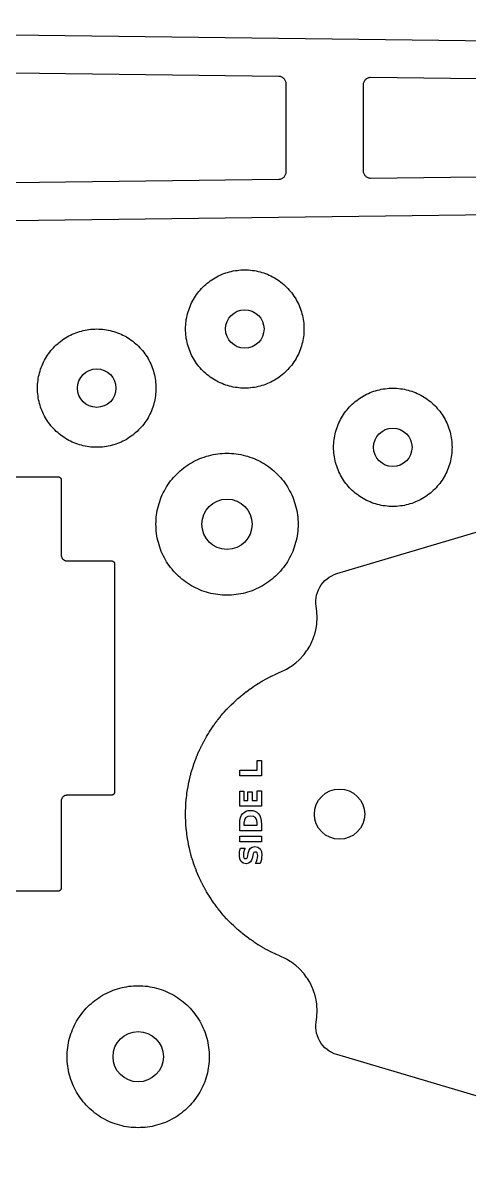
# Model space of a CAD drawing. Header units: millimetres. Extents: x 25 to 875, y 25 to 565.
# Drawn here: x 477.5 to 552.9, y 230 to 421.8 of the extents above; entities that cross this region are included whole.
import ezdxf

# ---------------------------------------------------------------- set-up
doc = ezdxf.new("R2010")
doc.units = ezdxf.units.MM
doc.layers.add('CUT', color=1, linetype='Continuous')
doc.layers.add('ENGRAVE', color=5, linetype='Continuous')

msp = doc.modelspace()

# ---------------------------------------------------------------- linework, layer by layer
at = {"layer": 'CUT'}
for points in [[(313.26, 421.77), (692.04, 417.04)], [(839.79, 155.52), (530.57, 247.35), (530.12, 247.51), (529.69, 247.71), (529.28, 247.94), (528.89, 248.22), (528.54, 248.53), (528.21, 248.88), (527.92, 249.25), (527.66, 249.65), (527.44, 250.07), (527.27, 250.51), (527.13, 250.97), (527.04, 251.43), (527, 251.9), (527, 252.38), (527.04, 252.85), (527.16, 253.69), (527.19, 253.93), (527.22, 254.67), (527.22, 254.91), (527.18, 255.64), (527.15, 255.88), (527.04, 256.61), (526.99, 256.85), (526.81, 257.56), (526.74, 257.79), (526.49, 258.48), (526.4, 258.71), (526.08, 259.37), (525.97, 259.58), (525.59, 260.21), (525.45, 260.41), (525.01, 261), (524.86, 261.19), (524.37, 261.73), (524.19, 261.91), (523.65, 262.4), (523.46, 262.55), (522.87, 262.99), (522.67, 263.12), (522.04, 263.5), (521.82, 263.61), (521.11, 263.95), (520.99, 264.01), (520.94, 264.03), (520.38, 264.27), (520.31, 264.3), (520.23, 264.34), (520.16, 264.37), (519.61, 264.63), (519.54, 264.66), (519.46, 264.7), (519.39, 264.74), (518.85, 265.01), (518.78, 265.05), (518.71, 265.09), (518.64, 265.13), (518.11, 265.42), (518.03, 265.46), (517.96, 265.5), (517.89, 265.55), (517.37, 265.86), (517.3, 265.9), (517.23, 265.94), (517.17, 265.99), (516.66, 266.32), (516.59, 266.36), (516.52, 266.41), (516.45, 266.45), (515.96, 266.8), (515.89, 266.84), (515.82, 266.89), (515.76, 266.94), (515.27, 267.3), (515.2, 267.35), (515.14, 267.4), (515.07, 267.45), (514.6, 267.83), (514.54, 267.88), (514.47, 267.93), (514.41, 267.98), (513.95, 268.37), (513.89, 268.43), (513.83, 268.48), (513.76, 268.53), (513.32, 268.94), (513.26, 269), (513.2, 269.05), (513.14, 269.11), (512.7, 269.53), (512.64, 269.59), (512.59, 269.65), (512.53, 269.7), (512.11, 270.14), (512.05, 270.2), (512, 270.26), (511.94, 270.32), (511.53, 270.77), (511.48, 270.83), (511.42, 270.89), (511.37, 270.95), (510.98, 271.41), (510.93, 271.48), (510.88, 271.54), (510.82, 271.6), (510.45, 272.08), (510.4, 272.14), (510.35, 272.21), (510.3, 272.27), (509.94, 272.76), (509.89, 272.82), (509.84, 272.89), (509.79, 272.96), (509.45, 273.45), (509.4, 273.52), (509.36, 273.59), (509.31, 273.66), (508.99, 274.17), (508.94, 274.24), (508.9, 274.31), (508.86, 274.38), (508.55, 274.89), (508.5, 274.97), (508.46, 275.04), (508.42, 275.11), (508.13, 275.64), (508.09, 275.71), (508.05, 275.78), (508.01, 275.85), (507.74, 276.39), (507.7, 276.46), (507.66, 276.54), (507.63, 276.61), (507.37, 277.16), (507.33, 277.23), (507.3, 277.31), (507.27, 277.38), (507.03, 277.94), (506.99, 278.01), (506.96, 278.09), (506.93, 278.16), (506.71, 278.73), (506.68, 278.8), (506.65, 278.88), (506.62, 278.96), (506.42, 279.53), (506.39, 279.6), (506.37, 279.68), (506.34, 279.76), (506.16, 280.34), (506.13, 280.41), (506.11, 280.49), (506.08, 280.57), (505.92, 281.15), (505.9, 281.23), (505.88, 281.31), (505.85, 281.39), (505.71, 281.98), (505.69, 282.06), (505.67, 282.14), (505.65, 282.22), (505.52, 282.81), (505.51, 282.89), (505.49, 282.97), (505.48, 283.05), (505.37, 283.64), (505.35, 283.72), (505.34, 283.81), (505.33, 283.89), (505.24, 284.48), (505.23, 284.57), (505.22, 284.65), (505.21, 284.73), (505.14, 285.33), (505.13, 285.41), (505.12, 285.49), (505.11, 285.57), (505.06, 286.18), (505.06, 286.26), (505.05, 286.34), (505.05, 286.42), (505.02, 287.03), (505.02, 287.11), (505.01, 287.19), (505.01, 287.27), (505, 287.88), (505, 287.96), (505, 288.04), (505, 288.12), (505.01, 288.73), (505.01, 288.81), (505.02, 288.89), (505.02, 288.97), (505.05, 289.58), (505.05, 289.66), (505.06, 289.74), (505.06, 289.82), (505.11, 290.43), (505.12, 290.51), (505.13, 290.59), (505.14, 290.67), (505.21, 291.27), (505.22, 291.35), (505.23, 291.43), (505.24, 291.52), (505.33, 292.11), (505.34, 292.19), (505.35, 292.28), (505.37, 292.36), (505.48, 292.95), (505.49, 293.03), (505.51, 293.11), (505.52, 293.19), (505.65, 293.78), (505.67, 293.86), (505.69, 293.94), (505.71, 294.02), (505.85, 294.61), (505.88, 294.69), (505.9, 294.77), (505.92, 294.85), (506.08, 295.43), (506.11, 295.51), (506.13, 295.59), (506.16, 295.66), (506.34, 296.24), (506.37, 296.32), (506.39, 296.4), (506.42, 296.47), (506.62, 297.04), (506.65, 297.12), (506.68, 297.2), (506.71, 297.27), (506.93, 297.84), (506.96, 297.91), (506.99, 297.99), (507.03, 298.06), (507.27, 298.62), (507.3, 298.69), (507.33, 298.77), (507.37, 298.84), (507.63, 299.39), (507.66, 299.46), (507.7, 299.54), (507.74, 299.61), (508.01, 300.15), (508.05, 300.22), (508.09, 300.29), (508.13, 300.36), (508.42, 300.89), (508.46, 300.96), (508.5, 301.03), (508.55, 301.11), (508.86, 301.62), (508.9, 301.69), (508.94, 301.76), (508.99, 301.83), (509.31, 302.34), (509.36, 302.41), (509.4, 302.48), (509.45, 302.55), (509.79, 303.04), (509.84, 303.11), (509.89, 303.18), (509.94, 303.24), (510.3, 303.73), (510.35, 303.79), (510.4, 303.86), (510.45, 303.92), (510.82, 304.4), (510.88, 304.46), (510.93, 304.52), (510.98, 304.59), (511.37, 305.05), (511.42, 305.11), (511.48, 305.17), (511.53, 305.23), (511.94, 305.68), (512, 305.74), (512.05, 305.8), (512.11, 305.86), (512.53, 306.3), (512.59, 306.35), (512.64, 306.41), (512.7, 306.47), (513.14, 306.89), (513.2, 306.95), (513.26, 307), (513.32, 307.06), (513.76, 307.47), (513.83, 307.52), (513.89, 307.57), (513.95, 307.63), (514.41, 308.02), (514.47, 308.07), (514.54, 308.12), (514.6, 308.17), (515.07, 308.55), (515.14, 308.6), (515.2, 308.65), (515.27, 308.7), (515.76, 309.06), (515.82, 309.11), (515.89, 309.16), (515.96, 309.2), (516.45, 309.55), (516.52, 309.59), (516.59, 309.64), (516.66, 309.68), (517.17, 310.01), (517.23, 310.06), (517.3, 310.1), (517.37, 310.14), (517.89, 310.45), (517.96, 310.5), (518.03, 310.54), (518.11, 310.58), (518.64, 310.87), (518.71, 310.91), (518.78, 310.95), (518.85, 310.99), (519.39, 311.26), (519.46, 311.3), (519.54, 311.34), (519.61, 311.37), (520.16, 311.63), (520.23, 311.66), (520.31, 311.7), (520.38, 311.73), (520.93, 311.97), (521.11, 312.05), (521.82, 312.39), (522.04, 312.5), (522.67, 312.88), (522.87, 313.01), (523.46, 313.45), (523.65, 313.6), (524.19, 314.09), (524.37, 314.27), (524.86, 314.81), (525.01, 315), (525.45, 315.59), (525.59, 315.79), (525.97, 316.42), (526.08, 316.63), (526.4, 317.29), (526.49, 317.52), (526.74, 318.21), (526.81, 318.44), (526.99, 319.15), (527.04, 319.39), (527.15, 320.12), (527.18, 320.36), (527.22, 321.09), (527.22, 321.33), (527.19, 322.07), (527.16, 322.31), (527.04, 323.15), (527, 323.62), (527, 324.1), (527.04, 324.57), (527.13, 325.03), (527.27, 325.49), (527.44, 325.93), (527.66, 326.35), (527.92, 326.75), (528.21, 327.12), (528.54, 327.47), (528.89, 327.78), (529.28, 328.06), (529.69, 328.29), (530.12, 328.49), (530.57, 328.65), (839.79, 420.48)], [(471.26, 394.7), (520.76, 395.32), (520.89, 395.33), (521.01, 395.35), (521.01, 395.35), (521.12, 395.38), (521.24, 395.42), (521.35, 395.47), (521.45, 395.54), (521.55, 395.61), (521.64, 395.69), (521.72, 395.78), (521.79, 395.88), (521.85, 395.99), (521.9, 396.1), (521.95, 396.21), (521.97, 396.33), (521.99, 396.45), (522, 396.57), (522, 411.43), (521.99, 411.55), (521.97, 411.67), (521.95, 411.79), (521.9, 411.9), (521.85, 412.01), (521.79, 412.12), (521.72, 412.21), (521.64, 412.31), (521.55, 412.39), (521.45, 412.46), (521.35, 412.52), (521.24, 412.58), (521.12, 412.62), (521.01, 412.65), (520.89, 412.67), (520.76, 412.68), (471.26, 413.3)], [(585.76, 411.86), (536.26, 412.48), (536.14, 412.48), (536.02, 412.46), (535.9, 412.43), (535.78, 412.39), (535.67, 412.34), (535.56, 412.28), (535.46, 412.21), (535.37, 412.12), (535.29, 412.03), (535.21, 411.93), (535.15, 411.83), (535.09, 411.72), (535.05, 411.6), (535.02, 411.48), (535, 411.36), (535, 411.23), (535, 396.76), (535, 396.64), (535.02, 396.52), (535.05, 396.4), (535.09, 396.28), (535.15, 396.17), (535.21, 396.07), (535.29, 395.97), (535.37, 395.88), (535.46, 395.79), (535.56, 395.72), (535.67, 395.66), (535.78, 395.61), (535.9, 395.57), (536.02, 395.54), (536.14, 395.52), (536.26, 395.52), (585.76, 396.13)], [(692.04, 390.96), (313.26, 386.23)], [(414.5, 345), (483.5, 345), (483.55, 345), (483.6, 344.99), (483.65, 344.98), (483.69, 344.96), (483.74, 344.94), (483.78, 344.92), (483.82, 344.89), (483.85, 344.85), (483.89, 344.82), (483.92, 344.78), (483.94, 344.74), (483.96, 344.69), (483.98, 344.65), (483.99, 344.6), (484, 344.55), (484, 344.5), (484, 331.81), (484, 331.79), (484, 331.71), (484.01, 331.69), (484.02, 331.62), (484.02, 331.59), (484.04, 331.52), (484.05, 331.5), (484.07, 331.43), (484.08, 331.41), (484.11, 331.34), (484.12, 331.32), (484.16, 331.25), (484.18, 331.23), (484.22, 331.18), (484.24, 331.16), (484.28, 331.1), (484.3, 331.08), (484.36, 331.04), (484.38, 331.02), (484.43, 330.98), (484.45, 330.96), (484.52, 330.92), (484.54, 330.91), (484.61, 330.88), (484.63, 330.87), (484.7, 330.85), (484.72, 330.84), (484.79, 330.82), (484.82, 330.82), (484.89, 330.81), (484.91, 330.8), (484.99, 330.8), (485.01, 330.8), (492.5, 330.8), (492.5, 330.8), (492.55, 330.8), (492.6, 330.79), (492.65, 330.78), (492.69, 330.76), (492.74, 330.74), (492.78, 330.72), (492.82, 330.69), (492.85, 330.65), (492.89, 330.62), (492.92, 330.58), (492.94, 330.54), (492.96, 330.49), (492.98, 330.45), (492.99, 330.4), (493, 330.35), (493, 330.3), (493, 291.7), (493, 291.65), (492.99, 291.6), (492.98, 291.55), (492.96, 291.51), (492.94, 291.46), (492.92, 291.42), (492.89, 291.38), (492.85, 291.35), (492.82, 291.31), (492.78, 291.28), (492.74, 291.26), (492.69, 291.24), (492.65, 291.22), (492.6, 291.21), (492.55, 291.2), (492.5, 291.2), (485.01, 291.2), (484.99, 291.2), (484.91, 291.2), (484.89, 291.19), (484.82, 291.18), (484.79, 291.18), (484.72, 291.16), (484.7, 291.15), (484.63, 291.13), (484.61, 291.12), (484.54, 291.09), (484.52, 291.08), (484.45, 291.04), (484.43, 291.02), (484.38, 290.98), (484.36, 290.96), (484.3, 290.92), (484.28, 290.9), (484.24, 290.84), (484.22, 290.82), (484.18, 290.77), (484.16, 290.75), (484.12, 290.68), (484.11, 290.66), (484.08, 290.59), (484.07, 290.57), (484.05, 290.5), (484.04, 290.48), (484.02, 290.41), (484.02, 290.38), (484.01, 290.31), (484, 290.29), (484, 290.21), (484, 290.19), (484, 275.5), (484, 275.45), (483.99, 275.4), (483.98, 275.35), (483.96, 275.31), (483.94, 275.26), (483.92, 275.22), (483.89, 275.18), (483.85, 275.15), (483.82, 275.11), (483.78, 275.08), (483.74, 275.06), (483.69, 275.04), (483.65, 275.02), (483.6, 275.01), (483.55, 275), (483.5, 275), (414.5, 275)]]:
    msp.add_lwpolyline(points, dxfattribs=at)
for points in [[(525, 370), (524.99, 369.67), (524.98, 369.35), (524.95, 369.02), (524.91, 368.69), (524.87, 368.37), (524.81, 368.05), (524.74, 367.73), (524.66, 367.41), (524.57, 367.1), (524.47, 366.79), (524.36, 366.48), (524.24, 366.17), (524.11, 365.87), (523.97, 365.58), (523.82, 365.29), (523.66, 365), (523.49, 364.72), (523.31, 364.44), (523.13, 364.18), (522.93, 363.91), (522.73, 363.66), (522.52, 363.41), (522.3, 363.16), (522.07, 362.93), (521.84, 362.7), (521.59, 362.48), (521.34, 362.27), (521.09, 362.07), (520.82, 361.87), (520.56, 361.69), (520.28, 361.51), (520, 361.34), (519.71, 361.18), (519.42, 361.03), (519.13, 360.89), (518.83, 360.76), (518.52, 360.64), (518.21, 360.53), (517.9, 360.43), (517.59, 360.34), (517.27, 360.26), (516.95, 360.19), (516.63, 360.13), (516.31, 360.09), (515.98, 360.05), (515.65, 360.02), (515.33, 360.01), (515, 360), (514.67, 360.01), (514.35, 360.02), (514.02, 360.05), (513.69, 360.09), (513.37, 360.13), (513.05, 360.19), (512.73, 360.26), (512.41, 360.34), (512.1, 360.43), (511.79, 360.53), (511.48, 360.64), (511.17, 360.76), (510.87, 360.89), (510.58, 361.03), (510.29, 361.18), (510, 361.34), (509.72, 361.51), (509.44, 361.69), (509.18, 361.87), (508.91, 362.07), (508.66, 362.27), (508.41, 362.48), (508.16, 362.7), (507.93, 362.93), (507.7, 363.16), (507.48, 363.41), (507.27, 363.66), (507.07, 363.91), (506.87, 364.18), (506.69, 364.44), (506.51, 364.72), (506.34, 365), (506.18, 365.29), (506.03, 365.58), (505.89, 365.87), (505.76, 366.17), (505.64, 366.48), (505.53, 366.79), (505.43, 367.1), (505.34, 367.41), (505.26, 367.73), (505.19, 368.05), (505.13, 368.37), (505.09, 368.69), (505.05, 369.02), (505.02, 369.35), (505.01, 369.67), (505, 370), (505.01, 370.33), (505.02, 370.65), (505.05, 370.98), (505.09, 371.31), (505.13, 371.63), (505.19, 371.95), (505.26, 372.27), (505.34, 372.59), (505.43, 372.9), (505.53, 373.21), (505.64, 373.52), (505.76, 373.83), (505.89, 374.13), (506.03, 374.42), (506.18, 374.71), (506.34, 375), (506.51, 375.28), (506.69, 375.56), (506.87, 375.82), (507.07, 376.09), (507.27, 376.34), (507.48, 376.59), (507.7, 376.84), (507.93, 377.07), (508.16, 377.3), (508.41, 377.52), (508.66, 377.73), (508.91, 377.93), (509.18, 378.13), (509.44, 378.31), (509.72, 378.49), (510, 378.66), (510.29, 378.82), (510.58, 378.97), (510.87, 379.11), (511.17, 379.24), (511.48, 379.36), (511.79, 379.47), (512.1, 379.57), (512.41, 379.66), (512.73, 379.74), (513.05, 379.81), (513.37, 379.87), (513.69, 379.91), (514.02, 379.95), (514.35, 379.98), (514.67, 379.99), (515, 380), (515.33, 379.99), (515.65, 379.98), (515.98, 379.95), (516.31, 379.91), (516.63, 379.87), (516.95, 379.81), (517.27, 379.74), (517.59, 379.66), (517.9, 379.57), (518.21, 379.47), (518.52, 379.36), (518.83, 379.24), (519.13, 379.11), (519.42, 378.97), (519.71, 378.82), (520, 378.66), (520.28, 378.49), (520.56, 378.31), (520.82, 378.13), (521.09, 377.93), (521.34, 377.73), (521.59, 377.52), (521.84, 377.3), (522.07, 377.07), (522.3, 376.84), (522.52, 376.59), (522.73, 376.34), (522.93, 376.09), (523.13, 375.82), (523.31, 375.56), (523.49, 375.28), (523.66, 375), (523.82, 374.71), (523.97, 374.42), (524.11, 374.13), (524.24, 373.83), (524.36, 373.52), (524.47, 373.21), (524.57, 372.9), (524.66, 372.59), (524.74, 372.27), (524.81, 371.95), (524.87, 371.63), (524.91, 371.31), (524.95, 370.98), (524.98, 370.65), (524.99, 370.33), (525, 370)], [(500, 360), (499.99, 359.67), (499.98, 359.35), (499.95, 359.02), (499.91, 358.69), (499.87, 358.37), (499.81, 358.05), (499.74, 357.73), (499.66, 357.41), (499.57, 357.1), (499.47, 356.79), (499.36, 356.48), (499.24, 356.17), (499.11, 355.87), (498.97, 355.58), (498.82, 355.29), (498.66, 355), (498.49, 354.72), (498.31, 354.44), (498.13, 354.18), (497.93, 353.91), (497.73, 353.66), (497.52, 353.41), (497.3, 353.16), (497.07, 352.93), (496.84, 352.7), (496.59, 352.48), (496.34, 352.27), (496.09, 352.07), (495.82, 351.87), (495.56, 351.69), (495.28, 351.51), (495, 351.34), (494.71, 351.18), (494.42, 351.03), (494.13, 350.89), (493.83, 350.76), (493.52, 350.64), (493.21, 350.53), (492.9, 350.43), (492.59, 350.34), (492.27, 350.26), (491.95, 350.19), (491.63, 350.13), (491.31, 350.09), (490.98, 350.05), (490.65, 350.02), (490.33, 350.01), (490, 350), (489.67, 350.01), (489.35, 350.02), (489.02, 350.05), (488.69, 350.09), (488.37, 350.13), (488.05, 350.19), (487.73, 350.26), (487.41, 350.34), (487.1, 350.43), (486.79, 350.53), (486.48, 350.64), (486.17, 350.76), (485.87, 350.89), (485.58, 351.03), (485.29, 351.18), (485, 351.34), (484.72, 351.51), (484.44, 351.69), (484.18, 351.87), (483.91, 352.07), (483.66, 352.27), (483.41, 352.48), (483.16, 352.7), (482.93, 352.93), (482.7, 353.16), (482.48, 353.41), (482.27, 353.66), (482.07, 353.91), (481.87, 354.18), (481.69, 354.44), (481.51, 354.72), (481.34, 355), (481.18, 355.29), (481.03, 355.58), (480.89, 355.87), (480.76, 356.17), (480.64, 356.48), (480.53, 356.79), (480.43, 357.1), (480.34, 357.41), (480.26, 357.73), (480.19, 358.05), (480.13, 358.37), (480.09, 358.69), (480.05, 359.02), (480.02, 359.35), (480.01, 359.67), (480, 360), (480.01, 360.33), (480.02, 360.65), (480.05, 360.98), (480.09, 361.31), (480.13, 361.63), (480.19, 361.95), (480.26, 362.27), (480.34, 362.59), (480.43, 362.9), (480.53, 363.21), (480.64, 363.52), (480.76, 363.83), (480.89, 364.13), (481.03, 364.42), (481.18, 364.71), (481.34, 365), (481.51, 365.28), (481.69, 365.56), (481.87, 365.82), (482.07, 366.09), (482.27, 366.34), (482.48, 366.59), (482.7, 366.84), (482.93, 367.07), (483.16, 367.3), (483.41, 367.52), (483.66, 367.73), (483.91, 367.93), (484.18, 368.13), (484.44, 368.31), (484.72, 368.49), (485, 368.66), (485.29, 368.82), (485.58, 368.97), (485.87, 369.11), (486.17, 369.24), (486.48, 369.36), (486.79, 369.47), (487.1, 369.57), (487.41, 369.66), (487.73, 369.74), (488.05, 369.81), (488.37, 369.87), (488.69, 369.91), (489.02, 369.95), (489.35, 369.98), (489.67, 369.99), (490, 370), (490.33, 369.99), (490.65, 369.98), (490.98, 369.95), (491.31, 369.91), (491.63, 369.87), (491.95, 369.81), (492.27, 369.74), (492.59, 369.66), (492.9, 369.57), (493.21, 369.47), (493.52, 369.36), (493.83, 369.24), (494.13, 369.11), (494.42, 368.97), (494.71, 368.82), (495, 368.66), (495.28, 368.49), (495.56, 368.31), (495.82, 368.13), (496.09, 367.93), (496.34, 367.73), (496.59, 367.52), (496.84, 367.3), (497.07, 367.07), (497.3, 366.84), (497.52, 366.59), (497.73, 366.34), (497.93, 366.09), (498.13, 365.82), (498.31, 365.56), (498.49, 365.28), (498.66, 365), (498.82, 364.71), (498.97, 364.42), (499.11, 364.13), (499.24, 363.83), (499.36, 363.52), (499.47, 363.21), (499.57, 362.9), (499.66, 362.59), (499.74, 362.27), (499.81, 361.95), (499.87, 361.63), (499.91, 361.31), (499.95, 360.98), (499.98, 360.65), (499.99, 360.33), (500, 360)], [(550, 350), (549.99, 349.67), (549.98, 349.35), (549.95, 349.02), (549.91, 348.69), (549.87, 348.37), (549.81, 348.05), (549.74, 347.73), (549.66, 347.41), (549.57, 347.1), (549.47, 346.79), (549.36, 346.48), (549.24, 346.17), (549.11, 345.87), (548.97, 345.58), (548.82, 345.29), (548.66, 345), (548.49, 344.72), (548.31, 344.44), (548.13, 344.18), (547.93, 343.91), (547.73, 343.66), (547.52, 343.41), (547.3, 343.16), (547.07, 342.93), (546.84, 342.7), (546.59, 342.48), (546.34, 342.27), (546.09, 342.07), (545.82, 341.87), (545.56, 341.69), (545.28, 341.51), (545, 341.34), (544.71, 341.18), (544.42, 341.03), (544.13, 340.89), (543.83, 340.76), (543.52, 340.64), (543.21, 340.53), (542.9, 340.43), (542.59, 340.34), (542.27, 340.26), (541.95, 340.19), (541.63, 340.13), (541.31, 340.09), (540.98, 340.05), (540.65, 340.02), (540.33, 340.01), (540, 340), (539.67, 340.01), (539.35, 340.02), (539.02, 340.05), (538.69, 340.09), (538.37, 340.13), (538.05, 340.19), (537.73, 340.26), (537.41, 340.34), (537.1, 340.43), (536.79, 340.53), (536.48, 340.64), (536.17, 340.76), (535.87, 340.89), (535.58, 341.03), (535.29, 341.18), (535, 341.34), (534.72, 341.51), (534.44, 341.69), (534.18, 341.87), (533.91, 342.07), (533.66, 342.27), (533.41, 342.48), (533.16, 342.7), (532.93, 342.93), (532.7, 343.16), (532.48, 343.41), (532.27, 343.66), (532.07, 343.91), (531.87, 344.18), (531.69, 344.44), (531.51, 344.72), (531.34, 345), (531.18, 345.29), (531.03, 345.58), (530.89, 345.87), (530.76, 346.17), (530.64, 346.48), (530.53, 346.79), (530.43, 347.1), (530.34, 347.41), (530.26, 347.73), (530.19, 348.05), (530.13, 348.37), (530.09, 348.69), (530.05, 349.02), (530.02, 349.35), (530.01, 349.67), (530, 350), (530.01, 350.33), (530.02, 350.65), (530.05, 350.98), (530.09, 351.31), (530.13, 351.63), (530.19, 351.95), (530.26, 352.27), (530.34, 352.59), (530.43, 352.9), (530.53, 353.21), (530.64, 353.52), (530.76, 353.83), (530.89, 354.13), (531.03, 354.42), (531.18, 354.71), (531.34, 355), (531.51, 355.28), (531.69, 355.56), (531.87, 355.82), (532.07, 356.09), (532.27, 356.34), (532.48, 356.59), (532.7, 356.84), (532.93, 357.07), (533.16, 357.3), (533.41, 357.52), (533.66, 357.73), (533.91, 357.93), (534.18, 358.13), (534.44, 358.31), (534.72, 358.49), (535, 358.66), (535.29, 358.82), (535.58, 358.97), (535.87, 359.11), (536.17, 359.24), (536.48, 359.36), (536.79, 359.47), (537.1, 359.57), (537.41, 359.66), (537.73, 359.74), (538.05, 359.81), (538.37, 359.87), (538.69, 359.91), (539.02, 359.95), (539.35, 359.98), (539.67, 359.99), (540, 360), (540.33, 359.99), (540.65, 359.98), (540.98, 359.95), (541.31, 359.91), (541.63, 359.87), (541.95, 359.81), (542.27, 359.74), (542.59, 359.66), (542.9, 359.57), (543.21, 359.47), (543.52, 359.36), (543.83, 359.24), (544.13, 359.11), (544.42, 358.97), (544.71, 358.82), (545, 358.66), (545.28, 358.49), (545.56, 358.31), (545.82, 358.13), (546.09, 357.93), (546.34, 357.73), (546.59, 357.52), (546.84, 357.3), (547.07, 357.07), (547.3, 356.84), (547.52, 356.59), (547.73, 356.34), (547.93, 356.09), (548.13, 355.82), (548.31, 355.56), (548.49, 355.28), (548.66, 355), (548.82, 354.71), (548.97, 354.42), (549.11, 354.13), (549.24, 353.83), (549.36, 353.52), (549.47, 353.21), (549.57, 352.9), (549.66, 352.59), (549.74, 352.27), (549.81, 351.95), (549.87, 351.63), (549.91, 351.31), (549.95, 350.98), (549.98, 350.65), (549.99, 350.33), (550, 350)], [(524, 337), (523.99, 336.61), (523.97, 336.22), (523.94, 335.82), (523.9, 335.43), (523.84, 335.05), (523.77, 334.66), (523.69, 334.28), (523.59, 333.89), (523.48, 333.52), (523.36, 333.14), (523.23, 332.77), (523.09, 332.41), (522.93, 332.05), (522.76, 331.69), (522.58, 331.34), (522.39, 331), (522.19, 330.66), (521.98, 330.33), (521.75, 330.01), (521.52, 329.69), (521.28, 329.39), (521.02, 329.09), (520.76, 328.8), (520.49, 328.51), (520.2, 328.24), (519.91, 327.98), (519.61, 327.72), (519.31, 327.48), (518.99, 327.25), (518.67, 327.02), (518.34, 326.81), (518, 326.61), (517.66, 326.42), (517.31, 326.24), (516.95, 326.07), (516.59, 325.91), (516.23, 325.77), (515.86, 325.64), (515.48, 325.52), (515.11, 325.41), (514.72, 325.31), (514.34, 325.23), (513.95, 325.16), (513.57, 325.1), (513.18, 325.06), (512.78, 325.03), (512.39, 325.01), (512, 325), (511.61, 325.01), (511.22, 325.03), (510.82, 325.06), (510.43, 325.1), (510.05, 325.16), (509.66, 325.23), (509.28, 325.31), (508.89, 325.41), (508.52, 325.52), (508.14, 325.64), (507.77, 325.77), (507.41, 325.91), (507.05, 326.07), (506.69, 326.24), (506.34, 326.42), (506, 326.61), (505.66, 326.81), (505.33, 327.02), (505.01, 327.25), (504.69, 327.48), (504.39, 327.72), (504.09, 327.98), (503.8, 328.24), (503.51, 328.51), (503.24, 328.8), (502.98, 329.09), (502.72, 329.39), (502.48, 329.69), (502.25, 330.01), (502.02, 330.33), (501.81, 330.66), (501.61, 331), (501.42, 331.34), (501.24, 331.69), (501.07, 332.05), (500.91, 332.41), (500.77, 332.77), (500.64, 333.14), (500.52, 333.52), (500.41, 333.89), (500.31, 334.28), (500.23, 334.66), (500.16, 335.05), (500.1, 335.43), (500.06, 335.82), (500.03, 336.22), (500.01, 336.61), (500, 337), (500.01, 337.39), (500.03, 337.78), (500.06, 338.18), (500.1, 338.57), (500.16, 338.95), (500.23, 339.34), (500.31, 339.72), (500.41, 340.11), (500.52, 340.48), (500.64, 340.86), (500.77, 341.23), (500.91, 341.59), (501.07, 341.95), (501.24, 342.31), (501.42, 342.66), (501.61, 343), (501.81, 343.34), (502.02, 343.67), (502.25, 343.99), (502.48, 344.31), (502.72, 344.61), (502.98, 344.91), (503.24, 345.2), (503.51, 345.49), (503.8, 345.76), (504.09, 346.02), (504.39, 346.28), (504.69, 346.52), (505.01, 346.75), (505.33, 346.98), (505.66, 347.19), (506, 347.39), (506.34, 347.58), (506.69, 347.76), (507.05, 347.93), (507.41, 348.09), (507.77, 348.23), (508.14, 348.36), (508.52, 348.48), (508.89, 348.59), (509.28, 348.69), (509.66, 348.77), (510.05, 348.84), (510.43, 348.9), (510.82, 348.94), (511.22, 348.97), (511.61, 348.99), (512, 349), (512.39, 348.99), (512.78, 348.97), (513.18, 348.94), (513.57, 348.9), (513.95, 348.84), (514.34, 348.77), (514.72, 348.69), (515.11, 348.59), (515.48, 348.48), (515.86, 348.36), (516.23, 348.23), (516.59, 348.09), (516.95, 347.93), (517.31, 347.76), (517.66, 347.58), (518, 347.39), (518.34, 347.19), (518.67, 346.98), (518.99, 346.75), (519.31, 346.52), (519.61, 346.28), (519.91, 346.02), (520.2, 345.76), (520.49, 345.49), (520.76, 345.2), (521.02, 344.91), (521.28, 344.61), (521.52, 344.31), (521.75, 343.99), (521.98, 343.67), (522.19, 343.34), (522.39, 343), (522.58, 342.66), (522.76, 342.31), (522.93, 341.95), (523.09, 341.59), (523.23, 341.23), (523.36, 340.86), (523.48, 340.48), (523.59, 340.11), (523.69, 339.72), (523.77, 339.34), (523.84, 338.95), (523.9, 338.57), (523.94, 338.18), (523.97, 337.78), (523.99, 337.39), (524, 337)], [(509, 247), (508.99, 246.61), (508.97, 246.22), (508.94, 245.82), (508.9, 245.43), (508.84, 245.05), (508.77, 244.66), (508.69, 244.28), (508.59, 243.89), (508.48, 243.52), (508.36, 243.14), (508.23, 242.77), (508.09, 242.41), (507.93, 242.05), (507.76, 241.69), (507.58, 241.34), (507.39, 241), (507.19, 240.66), (506.98, 240.33), (506.75, 240.01), (506.52, 239.69), (506.28, 239.39), (506.02, 239.09), (505.76, 238.8), (505.49, 238.51), (505.2, 238.24), (504.91, 237.98), (504.61, 237.72), (504.31, 237.48), (503.99, 237.25), (503.67, 237.02), (503.34, 236.81), (503, 236.61), (502.66, 236.42), (502.31, 236.24), (501.95, 236.07), (501.59, 235.91), (501.23, 235.77), (500.86, 235.64), (500.48, 235.52), (500.11, 235.41), (499.72, 235.31), (499.34, 235.23), (498.95, 235.16), (498.57, 235.1), (498.18, 235.06), (497.78, 235.03), (497.39, 235.01), (497, 235), (496.61, 235.01), (496.22, 235.03), (495.82, 235.06), (495.43, 235.1), (495.05, 235.16), (494.66, 235.23), (494.28, 235.31), (493.89, 235.41), (493.52, 235.52), (493.14, 235.64), (492.77, 235.77), (492.41, 235.91), (492.05, 236.07), (491.69, 236.24), (491.34, 236.42), (491, 236.61), (490.66, 236.81), (490.33, 237.02), (490.01, 237.25), (489.69, 237.48), (489.39, 237.72), (489.09, 237.98), (488.8, 238.24), (488.51, 238.51), (488.24, 238.8), (487.98, 239.09), (487.72, 239.39), (487.48, 239.69), (487.25, 240.01), (487.02, 240.33), (486.81, 240.66), (486.61, 241), (486.42, 241.34), (486.24, 241.69), (486.07, 242.05), (485.91, 242.41), (485.77, 242.77), (485.64, 243.14), (485.52, 243.52), (485.41, 243.89), (485.31, 244.28), (485.23, 244.66), (485.16, 245.05), (485.1, 245.43), (485.06, 245.82), (485.03, 246.22), (485.01, 246.61), (485, 247), (485.01, 247.39), (485.03, 247.78), (485.06, 248.18), (485.1, 248.57), (485.16, 248.95), (485.23, 249.34), (485.31, 249.72), (485.41, 250.11), (485.52, 250.48), (485.64, 250.86), (485.77, 251.23), (485.91, 251.59), (486.07, 251.95), (486.24, 252.31), (486.42, 252.66), (486.61, 253), (486.81, 253.34), (487.02, 253.67), (487.25, 253.99), (487.48, 254.31), (487.72, 254.61), (487.98, 254.91), (488.24, 255.2), (488.51, 255.49), (488.8, 255.76), (489.09, 256.02), (489.39, 256.28), (489.69, 256.52), (490.01, 256.75), (490.33, 256.98), (490.66, 257.19), (491, 257.39), (491.34, 257.58), (491.69, 257.76), (492.05, 257.93), (492.41, 258.09), (492.77, 258.23), (493.14, 258.36), (493.52, 258.48), (493.89, 258.59), (494.28, 258.69), (494.66, 258.77), (495.05, 258.84), (495.43, 258.9), (495.82, 258.94), (496.22, 258.97), (496.61, 258.99), (497, 259), (497.39, 258.99), (497.78, 258.97), (498.18, 258.94), (498.57, 258.9), (498.95, 258.84), (499.34, 258.77), (499.72, 258.69), (500.11, 258.59), (500.48, 258.48), (500.86, 258.36), (501.23, 258.23), (501.59, 258.09), (501.95, 257.93), (502.31, 257.76), (502.66, 257.58), (503, 257.39), (503.34, 257.19), (503.67, 256.98), (503.99, 256.75), (504.31, 256.52), (504.61, 256.28), (504.91, 256.02), (505.2, 255.76), (505.49, 255.49), (505.76, 255.2), (506.02, 254.91), (506.28, 254.61), (506.52, 254.31), (506.75, 253.99), (506.98, 253.67), (507.19, 253.34), (507.39, 253), (507.58, 252.66), (507.76, 252.31), (507.93, 251.95), (508.09, 251.59), (508.23, 251.23), (508.36, 250.86), (508.48, 250.48), (508.59, 250.11), (508.69, 249.72), (508.77, 249.34), (508.84, 248.95), (508.9, 248.57), (508.94, 248.18), (508.97, 247.78), (508.99, 247.39), (509, 247)]]:
    msp.add_lwpolyline(points, close=True, dxfattribs=at)
for centre, radius in [((515, 370), 3.25), ((490, 360), 3.25), ((540, 350), 3.25), ((512, 337), 4.25), ((531, 288), 4.25), ((497, 247), 4.25)]:
    msp.add_circle(centre, radius, dxfattribs=at)
at = {"layer": 'ENGRAVE'}
for points in [[(514.15, 294.5), (514.15, 295.44), (517.09, 295.44), (517.09, 297.09), (517.8, 297.09), (517.8, 294.5), (514.15, 294.5)], [(514.15, 283.33), (514.15, 284.27), (517.8, 284.27), (517.8, 283.33), (514.15, 283.33)]]:
    msp.add_lwpolyline(points, dxfattribs=at)
for points in [[(514.15, 289.34), (514.15, 291.88), (514.86, 291.88), (514.86, 290.28), (515.54, 290.28), (515.54, 291.78), (516.25, 291.78), (516.25, 290.28), (517.09, 290.28), (517.09, 291.93), (517.8, 291.93), (517.8, 289.34), (514.15, 289.34)], [(514.15, 285.19), (514.15, 286.18), (514.18, 286.91), (514.27, 287.42), (514.43, 287.8), (514.67, 288.12), (514.94, 288.34), (515.24, 288.5), (515.59, 288.59), (515.97, 288.62), (516.36, 288.59), (516.71, 288.5), (517.01, 288.34), (517.28, 288.12), (517.52, 287.79), (517.68, 287.41), (517.77, 286.9), (517.8, 286.18), (517.8, 285.19), (514.15, 285.19)], [(514.86, 286.13), (517.09, 286.13), (517.09, 286.47), (517.02, 286.98), (516.8, 287.35), (516.45, 287.58), (515.97, 287.65), (515.5, 287.58), (515.15, 287.35), (514.94, 286.98), (514.86, 286.47), (514.86, 286.13)], [(514.27, 282.27), (515.04, 282.27), (514.92, 281.97), (514.84, 281.68), (514.79, 281.4), (514.77, 281.14), (514.79, 280.85), (514.86, 280.64), (514.98, 280.52), (515.15, 280.48), (515.28, 280.51), (515.38, 280.59), (515.45, 280.74), (515.52, 280.98), (515.6, 281.38), (515.75, 281.9), (515.97, 282.25), (516.27, 282.44), (516.68, 282.51), (517.2, 282.42), (517.58, 282.15), (517.8, 281.7), (517.87, 281.06), (517.85, 280.71), (517.8, 280.36), (517.72, 280.01), (517.61, 279.66), (516.82, 279.66), (516.98, 280), (517.09, 280.34), (517.17, 280.66), (517.19, 280.97), (517.16, 281.24), (517.09, 281.44), (516.96, 281.56), (516.79, 281.6), (516.64, 281.57), (516.53, 281.49), (516.44, 281.32), (516.36, 281.05), (516.28, 280.68), (516.13, 280.21), (515.91, 279.88), (515.61, 279.69), (515.22, 279.63), (514.74, 279.72), (514.38, 279.98), (514.16, 280.41), (514.09, 280.99), (514.1, 281.3), (514.13, 281.61), (514.19, 281.93), (514.27, 282.27)]]:
    msp.add_lwpolyline(points, close=True, dxfattribs=at)

doc.saveas('drawing.dxf')
